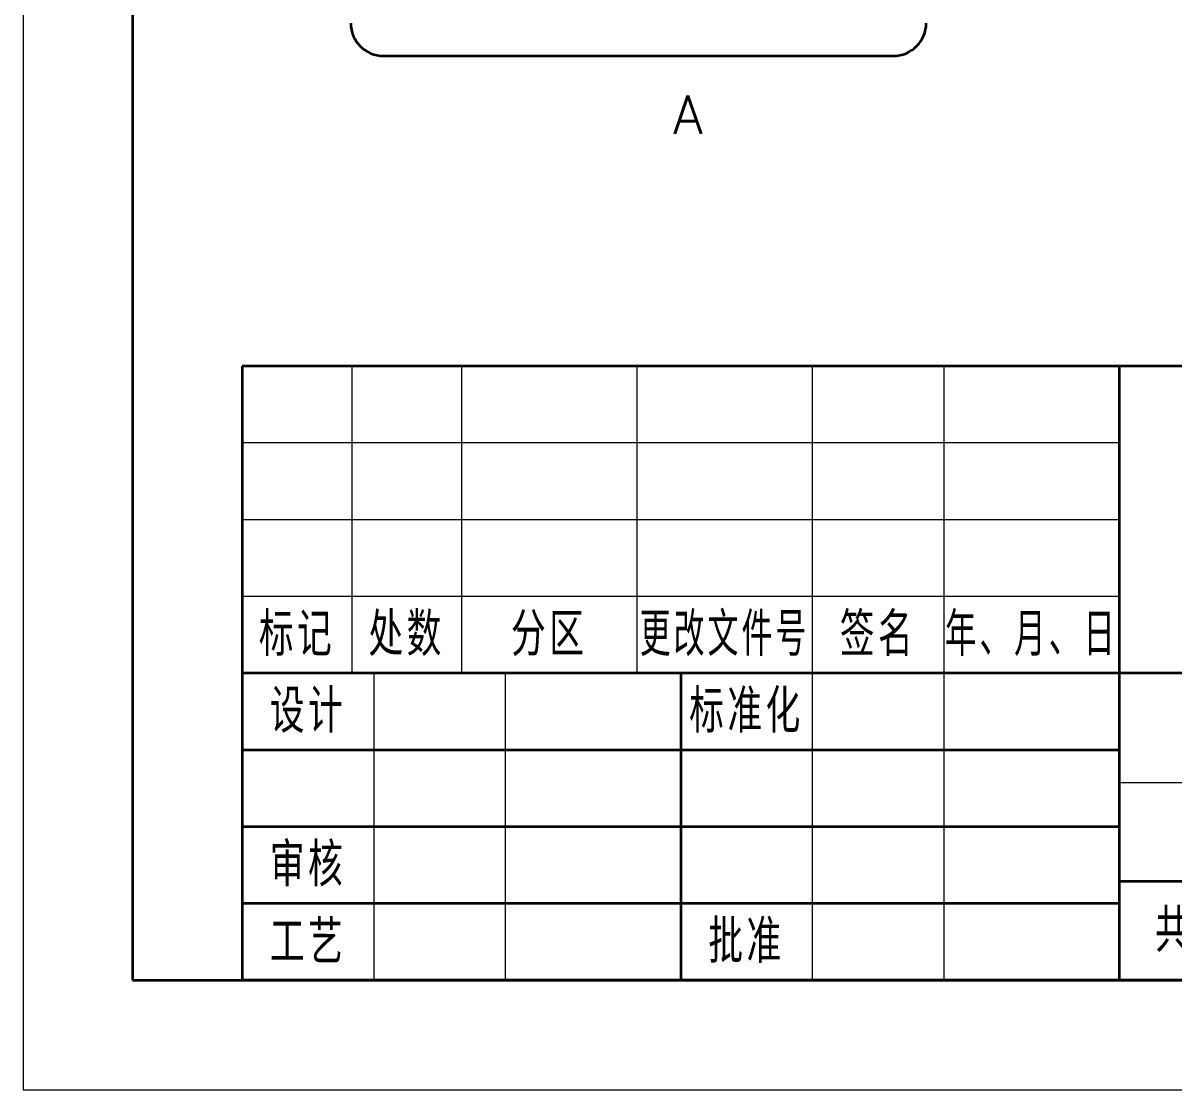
# Model space of a CAD drawing. Header units: millimetres. Extents: x -70 to 70, y -99 to 99.
# Drawn here: x -70 to 0, y -99 to -34.1 of the extents above; entities that cross this region are included whole.
import ezdxf
from ezdxf.enums import TextEntityAlignment as Align

# ---------------------------------------------------------------- set-up
doc = ezdxf.new("R2010")
doc.units = ezdxf.units.MM
for name, color, linetype, lineweight in [('尺寸线层', 3, 'Continuous', 18), ('粗实线层', 7, 'Continuous', 35), ('细实线层', 7, 'Continuous', 18)]:
    doc.layers.add(name, color=color, linetype=linetype, lineweight=lineweight)
doc.styles.get("Standard").update_dxf_attribs({"font": 'txt.shx'})
doc.styles.add('标准', font='', dxfattribs={"width": 0.667})
doc.styles.get('标准').set_extended_font_data('宋体')

# ---------------------------------------------------------------- blocks, each defined once
blk = doc.blocks.new('$CAXA_FRAME_13B17AC1$')
at = {"layer": '粗实线层'}
for p, q in [((-95, 138.5), (-95, -138.5)), ((-95, -138.5), (95, -138.5))]:
    blk.add_line(p, q, dxfattribs=at)
at = {"layer": '细实线层'}
for p, q in [((-105, 148.5), (-105, -148.5)), ((-105, -148.5), (105, -148.5))]:
    blk.add_line(p, q, dxfattribs=at)
blk = doc.blocks.new('$CAXA_TITLE_151E506F$')
at = {"layer": '粗实线层'}
for p, q in [((0, 56), (-180, 56)), ((-180, 56), (-180, 0)), ((-100, 56), (-100, 0)), ((-50, 28), (-180, 28)), ((-140, 28), (-140, 0)), ((-100, 21), (-180, 21)), ((-100, 14), (-180, 14)), ((0, 9), (-100, 9)), ((-100, 7), (-180, 7)), ((0, 0), (-180, 0))]:
    blk.add_line(p, q, dxfattribs=at)
at = {"layer": '细实线层'}
for p, q in [((-170, 56), (-170, 28)), ((-160, 56), (-160, 28)), ((-144, 56), (-144, 28)), ((-128, 56), (-128, 0)), ((-116, 56), (-116, 0)), ((-100, 49), (-180, 49)), ((-100, 42), (-180, 42)), ((-100, 35), (-180, 35)), ((-168, 28), (-168, 0)), ((-156, 28), (-156, 0)), ((-50, 18), (-100, 18))]:
    blk.add_line(p, q, dxfattribs=at)
at = {"layer": '尺寸线层', "attachment_point": 5, "line_spacing_factor": 0.963108, "style": '标准'}
for s, insert, char_height, width in [('\\T1.1;标记', (-175, 31.5), 3.481, 18), ('\\T1.1;处数', (-165, 31.5), 3.481, 18), ('\\T1.1;分区', (-152, 31.5), 3.481, 30), ('\\T1.1;{\\W0.592404;更改文件号}', (-136, 31.5), 3.4806, 30), ('\\T1.1;签名', (-122, 31.5), 3.481, 22), ('\\T1.1;{\\W0.605422;年、月、日}', (-108, 31.5), 3.4806, 30), ('\\T1.1;设计', (-174, 24.5), 3.481, 22), ('\\T1.1;标准化', (-134, 24.5), 3.481, 22), ('\\T1.1;审核', (-174, 10.5), 3.481, 22), ('\\T1.1;共', (-95, 4.5), 3.481, 8), ('\\T1.1;工艺', (-174, 3.5), 3.481, 22), ('\\T1.1;批准', (-134, 3.5), 3.481, 22)]:
    blk.add_mtext(s, dxfattribs=dict(at, insert=insert, char_height=char_height, width=width))
at = {"layer": '尺寸线层', "style": '标准'}
for tag, height, width, p in [('标记C', 3.63, 0.664996, (-175, 52.5)), ('处数C', 3.63, 0.664996, (-165, 52.5)), ('分区C', 3.63, 0.667, (-152, 52.5)), ('更改文件号C', 3.63, 0.498314, (-136, 52.5)), ('更改签名C', 3.63, 0.447537, (-122, 52.5)), ('更改日期C', 3.63, 0.610278, (-108, 52.5)), ('单位名称', 5.19, 0.667, (-25, 47.5)), ('标记B', 3.63, 0.664996, (-175, 45.5)), ('处数B', 3.63, 0.664996, (-165, 45.5)), ('分区B', 3.63, 0.667, (-152, 45.5)), ('更改文件号B', 3.63, 0.498314, (-136, 45.5)), ('更改签名B', 3.63, 0.447537, (-122, 45.5)), ('更改日期B', 3.63, 0.610278, (-108, 45.5)), ('材料名称', 5.19, 0.667, (-75, 42)), ('标记A', 3.63, 0.664996, (-175, 38.5)), ('处数A', 3.63, 0.664996, (-165, 38.5)), ('分区A', 3.63, 0.667, (-152, 38.5)), ('更改文件号A', 3.63, 0.498314, (-136, 38.5)), ('更改签名A', 3.63, 0.447537, (-122, 38.5)), ('更改日期A', 3.63, 0.610278, (-108, 38.5)), ('图纸名称', 5.19, 0.667, (-25, 30)), ('设计', 3.63, 0.667, (-162, 24.5)), ('设计日期', 3.63, 0.667, (-148, 24.5)), ('标准化', 3.63, 0.667, (-122, 24.5)), ('标准化日期', 3.63, 0.554163, (-108, 24.5)), ('图纸编号', 5.19, 0.667, (-25, 15)), ('阶段标记S', 3.63, 0.223769, (-96.75, 13.5)), ('阶段标记A', 3.63, 0.223769, (-90.25, 13.5)), ('阶段标记B', 3.63, 0.223769, (-83.75, 13.5)), ('阶段标记C', 3.63, 0.223769, (-77.25, 13.5)), ('重量', 3.63, 0.667, (-68, 13.5)), ('图纸比例', 3.63, 0.510551, (-56, 13.5)), ('审核', 3.63, 0.667, (-162, 10.5)), ('审核日期', 3.63, 0.667, (-148, 10.5)), ('页数', 3.63, 0.667, (-88, 4.5)), ('页码', 3.63, 0.667, (-62, 4.5)), ('投影符号', 3.63, 0.667, (-25, 4.5)), ('工艺', 3.63, 0.667, (-162, 3.5)), ('工艺日期', 3.63, 0.667, (-148, 3.5)), ('批准', 3.63, 0.667, (-122, 3.5)), ('批准日期', 3.63, 0.667, (-108, 3.5))]:
    blk.add_attdef(tag, text='', height=height, dxfattribs=dict(at, width=width)).set_placement(p, align=Align.MIDDLE_CENTER)

msp = doc.modelspace()

# ---------------------------------------------------------------- linework, layer by layer
at = {"layer": '粗实线层', "color": 7, "lineweight": 35}
msp.add_line((-48.071, -36.139), (-17.071, -36.139), dxfattribs=at)
for centre, start, end in [((-48.071, -34.139), 180.00001, 270.00001), ((-17.071, -34.139), 270, 360)]:
    msp.add_arc(centre, 2, start, end, dxfattribs=at)

# ---------------------------------------------------------------- block references
at = {"layer": '粗实线层', "xscale": 0.6666666666666666, "yscale": 0.6666666666666666, "zscale": 0.6666666666666666}
for name, p in [('$CAXA_FRAME_13B17AC1$', (0, 0)), ('$CAXA_TITLE_151E506F$', (63.333, -92.333))]:
    msp.add_blockref(name, p, dxfattribs=at)

# ---------------------------------------------------------------- texts
at = {"layer": '尺寸线层'}
msp.add_text('A', height=2.333, dxfattribs=at).set_placement((-29.562, -39.709), align=Align.MIDDLE_CENTER)

doc.saveas('drawing.dxf')
